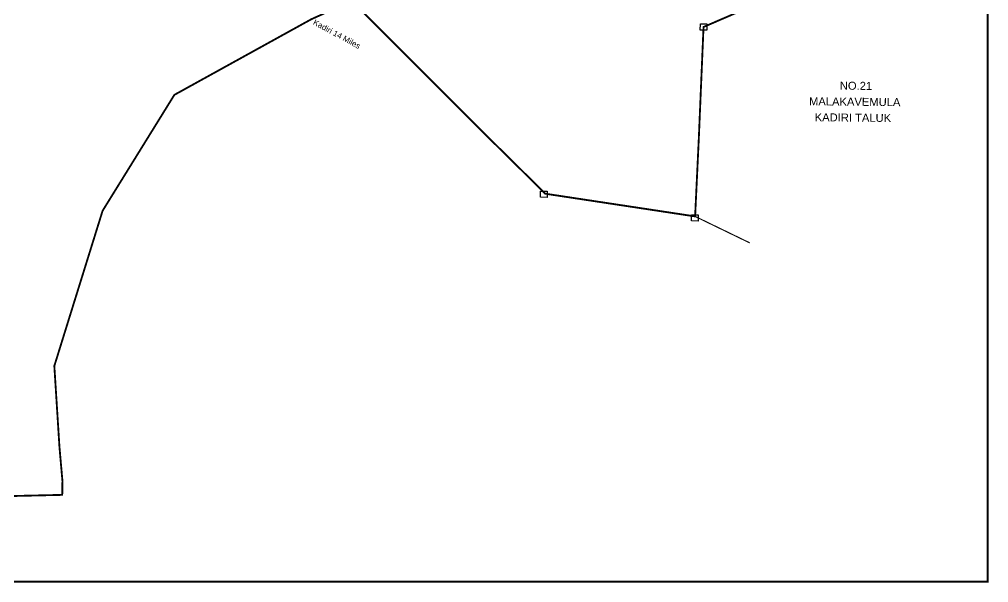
# Model space of a CAD drawing. Header units: feet. Extents: x 818823 to 828518, y 1577598 to 1585637.
# Drawn here: x 824162 to 828368, y 1577598 to 1580043 of the extents above; entities that cross this region are included whole.
import ezdxf

# ---------------------------------------------------------------- set-up
doc = ezdxf.new("R2010")
doc.units = ezdxf.units.FT
doc.header["$LTSCALE"] = 15
doc.header["$MEASUREMENT"] = 0
doc.linetypes.add('HIDDEN2', pattern=[0.1875, 0.125, -0.0625])
for name, color, linetype in [('PLOT NO', 7, 'Continuous'), ('TEXT', 1, 'Continuous'), ('VILLAGE STONES', 240, 'Continuous')]:
    doc.layers.add(name, color=color, linetype=linetype)
doc.layers.add('VILLAGE BOUNDRY', color=5, linetype='HIDDEN2', lineweight=100)
doc.styles.get("Standard").update_dxf_attribs({"font": 'arial.ttf'})

msp = doc.modelspace()

# ---------------------------------------------------------------- linework, layer by layer
at = {"layer": 'VILLAGE BOUNDRY', "lineweight": -2, "ltscale": 25}
for points, const_width in [([(827535.1, 1580184.9), (827130.8, 1580010.2), (827110.3, 1579525.7), (827094.3, 1579188), (826444.4, 1579286.5), (826141.3, 1579585.7), (825835.5, 1579891.7), (825654.8, 1580072.9)], 8), ([(825604.6, 1580123.1), (825428.7, 1580043.9), (824834.5, 1579715.6), (824523.1, 1579212.5), (824379.2, 1578750.1), (824313.6, 1578538.9), (824335.9, 1578186.5), (824348.8, 1578039.5), (824347.9, 1577979.2), (824085.5, 1577973.1)], 8), ([(827094.3, 1579188), (827331.2, 1579073.2)], 4.93)]:
    msp.add_lwpolyline(points, dxfattribs=dict(at, const_width=const_width))
at = {"layer": 'VILLAGE STONES', "color": 5, "const_width": 8}
msp.add_lwpolyline([(818827.5, 1585632.5), (828363.9, 1585632.5), (828363.9, 1577602.3), (818827.5, 1577602.3)], close=True, dxfattribs=at)
at = {"layer": 'VILLAGE STONES', "lineweight": -2}
for points in [[(827117.1, 1580023.8), (827145.6, 1580023.5), (827145.3, 1579996.9), (827116.8, 1579997.2)], [(826423.7, 1579297.6), (826452.2, 1579297.3), (826451.9, 1579270.7), (826423.4, 1579271)], [(827078.7, 1579194.9), (827107.1, 1579194.6), (827106.9, 1579168), (827078.4, 1579168.3)]]:
    msp.add_lwpolyline(points, close=True, dxfattribs=at)

# ---------------------------------------------------------------- texts
at = {"layer": 'PLOT NO', "linetype": 'Continuous', "lineweight": -2}
msp.add_text('Kadiri 14 Miles ', height=24.806, rotation=331.4263, dxfattribs=at).set_placement((825434, 1580022.8))
at = {"layer": 'TEXT', "lineweight": -2}
for s, height, p in [('NO.21', 34.73, (827722.1, 1579738.4)), ('MALAKAVEMULA', 34.728, (827588.6, 1579670.4)), ('KADIRI TALUK', 34.728, (827613.2, 1579601.2))]:
    msp.add_text(s, height=height, rotation=359.4283, dxfattribs=at).set_placement(p)

doc.saveas('drawing.dxf')
